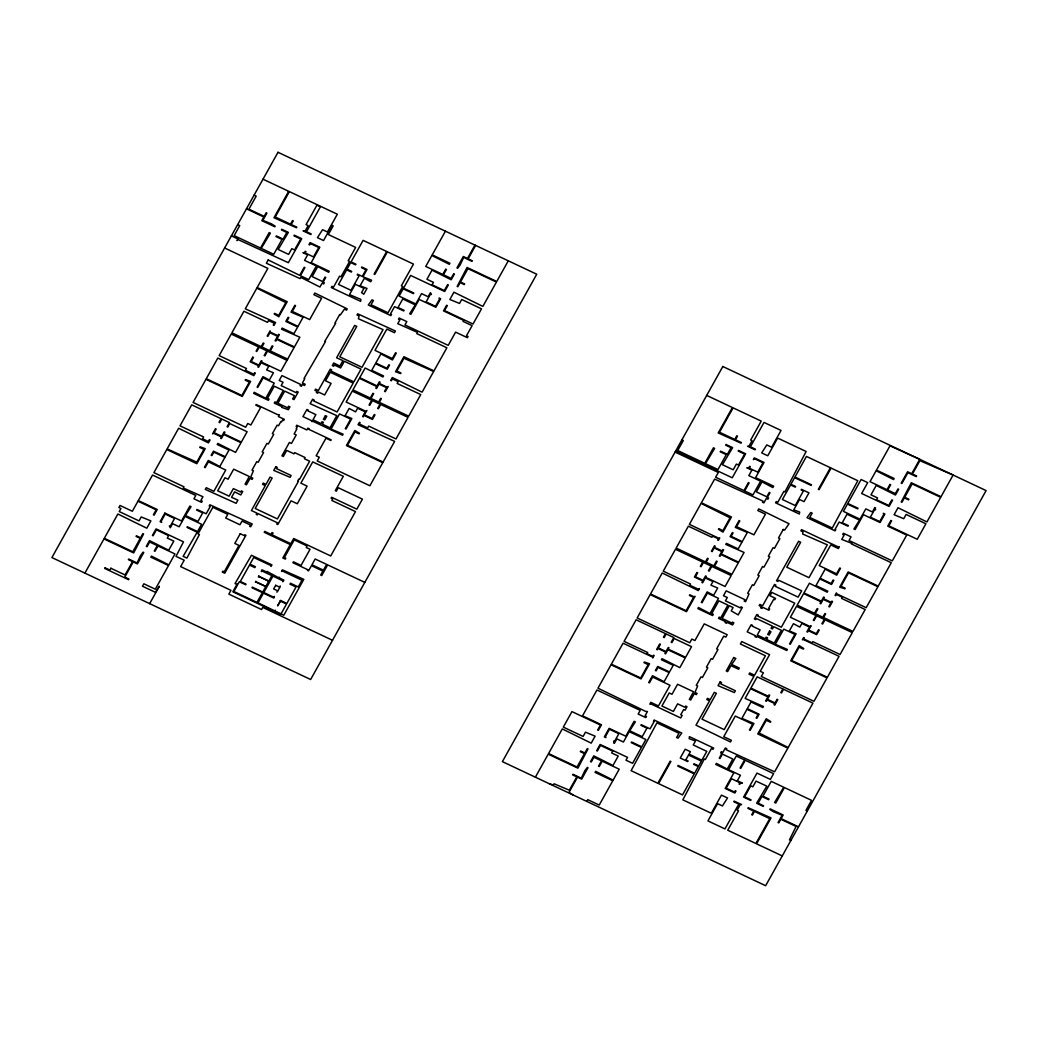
<?xml version="1.0" encoding="UTF-8"?>
<svg xmlns="http://www.w3.org/2000/svg" width="1038" height="1038" viewBox="0 0 1038 1038"><rect width="100%" height="100%" fill="white"/><g stroke="black" fill="none" stroke-linecap="round" stroke-linejoin="round"><path stroke-width="1.5" d="M84.895 573.106L103.969 538.917L133.668 552.917L143.581 533.973L142.881 533.649L140.597 537.749L136.419 535.79L136.082 536.399L140.26 538.359L132.799 551.736L104.319 538.307L117.878 513.992L146.799 528.199L150.873 520.907L141.233 516.937L139.027 520.894L119.24 511.565L120.94 508.503L118.89 507.53L120.045 505.467L132.345 511.254L137.963 501.198L156.193 509.788L153.39 514.809L154.091 515.133L157.231 509.515L138.301 500.588L152.547 475.054L195.78 495.437L193.911 498.785L201.554 502.379L202.241 501.172L200.853 500.511L202.955 496.735L183.259 488.003L183.947 486.783L153.896 472.627L166.781 449.532L196.831 463.688L205.226 448.65L200.1 446.807L199.763 447.417L203.928 449.389L196.805 462.144L167.118 448.922L178.653 428.253L208.443 442.876L210.052 439.982L209.365 439.658L208.34 441.487L202.579 438.763L203.591 436.946L180.015 425.827L191.706 404.859L221.055 418.69L219.018 422.336L219.719 422.661L221.756 419.015L229.398 422.622L227.101 426.722L227.802 427.046L229.748 423.556L247.122 431.73L241.348 442.071L223.987 433.884L224.922 432.21L224.221 431.886L221.769 436.297L214.126 432.69L216.163 429.044L215.463 428.72L212.582 433.884L213.789 433.3L221.418 436.894L220.666 438.27L221.353 438.594L223.65 434.494L241.011 442.681L235.587 452.399L217.785 443.434L217.189 444.498L228.996 450.064L225.259 456.746L213.452 451.18L211.168 455.293L211.856 455.617L213.815 452.114L224.922 457.356L219.835 466.477L208.288 460.457L204.473 467.295L205.161 467.619L208.379 461.845L225.752 470.032L213.88 491.298L206.238 487.704L205.303 489.391L236.132 503.326L237.91 500.134L231.565 497.332L234.627 491.869L240.79 494.97L242.723 491.506L241.335 490.844L240.673 492.025L233.381 488.587L229.139 496.19L217.682 490.792L224.974 477.727L228.101 479.193L233.693 469.163L249.315 476.533L245.059 484.162L246.447 484.811L250.028 478.401L252.117 479.387L252.792 478.168L250.703 477.182L253.402 470.785L252.026 470.136L256.775 461.625L258.151 462.273L263.574 452.542L262.199 451.893L266.948 443.382L268.323 444.03L273.747 434.312L272.371 433.663L277.12 425.152L278.495 425.801L280.87 421.545L281.57 421.869L282.583 420.053L283.634 420.546L284.308 419.326L278.405 416.536L279.417 414.72L277.691 414.668L256.152 404.522L255.815 405.131L260.681 407.428L250.885 424.983L247.758 423.517L245.682 427.228L193.068 402.42L205.952 379.324L242.243 396.438L250.638 381.387L245.526 379.558L245.189 380.155L249.354 382.127L241.893 395.491L206.29 378.714L217.824 358.058L253.869 375.613L255.309 373.031L254.608 372.707L253.765 374.225L245.422 370.294L246.447 368.477L219.174 355.619L231.215 334.041L258.488 346.9L256.114 351.142L256.801 351.48L259.176 347.224L266.818 350.818L264.184 355.528L264.885 355.865L267.519 351.155L286.968 360.316M149.667 603.636L159.372 586.223L155.337 592.296L142.491 586.236L143.854 583.81L155.311 589.208L168.532 565.502L150.821 557.159L151.418 556.096L168.87 564.893L174.981 553.955L157.958 545.936L154.986 551.256L154.299 550.931L157.27 545.612L149.628 542.005L146.994 546.715L146.306 546.39L149.524 540.616L168.714 550.244L173.8 541.122L167.274 538.047L168.636 535.608L156.401 529.847L153.105 535.777L152.404 535.452L156.05 528.913L183.492 541.849L176.006 556.368L184.206 560.209L180.638 566.605L230.968 590.337L228.853 594.125L261.524 609.527L262.718 607.399L332.51 640.29M237.157 584.031L232.836 591.777L280.766 614.366L286.527 604.038L280.104 601.002L280.442 600.392L286.864 603.428L296.025 587.015L289.952 584.147L290.458 583.239L298.269 586.924L302.006 580.242L282.894 571.237L281.519 571.354L282.362 569.836L303.81 579.36L283.802 615.223L258.008 602.87L263.431 593.152L273.85 598.057L274.188 597.447L263.769 592.542L272.929 576.129L283.348 581.046L283.854 580.125L279.17 577.919L279.507 577.31L278.119 577.426L267 571.419L266.662 572.029L261.978 569.81L261.459 570.731L271.891 575.636L262.731 592.049L252.312 587.145L251.975 587.742L262.393 592.659L256.97 602.377L233.861 591.491L239.298 581.773L245.721 584.796L246.058 584.186L240.323 581.488L249.483 565.074L254.868 567.617L255.374 566.709L249.989 564.166L253.726 557.484L270.399 565.334L271.1 566.437L271.943 564.919L251.456 555.265L235.042 583.564L236.82 584.407M445.419 231.189L432.197 254.894L449.908 263.237L449.311 264.301L431.86 255.504L425.749 266.442L442.772 274.46L445.743 269.14L446.431 269.465L443.473 274.785L451.102 278.392L453.736 273.682L454.436 274.006L451.206 279.78L432.016 270.152L426.929 279.274L433.456 282.349L432.093 284.788L444.329 290.549L447.638 284.62L448.325 284.944L444.679 291.483L410.646 275.446L403.523 288.201L413.773 293.027L413.422 293.637L403.185 288.811L399.111 296.102L415.784 303.965L421.545 293.624L428.149 296.738L430.433 292.638L431.406 294.442L430.199 294.636L426.125 301.928L435.506 306.353L439.58 299.061L439.048 298.036L440.605 298.775L435.869 307.287L419.196 299.424L410.879 314.319L409.673 313.748L415.278 304.874L402.77 298.983L398.021 307.495L404.106 310.349L403.769 310.959L394.557 306.625L390.496 313.917L391.534 314.41L390.859 315.63L368.282 304.99L372.019 299.839L373.408 300.501L371.046 304.757L388.056 312.775L402.731 286.488L401.343 285.826L413.461 264.093L363.105 240.362L351.065 261.939L355.917 264.236L355.58 264.846L350.714 262.549L346.99 269.231L351.674 271.45L351.337 272.06L346.653 269.841L338.518 284.438L351.013 290.329L359.148 275.732L357.241 274.836L357.578 274.227L362.275 276.445L365.999 269.75L361.484 267.622L361.821 267.013L367.037 269.478L362.963 276.77L371.578 280.208L370.709 281.752L364.364 278.197L360.121 285.787L366.985 288.447L363.754 294.221L361.574 292.612L363.949 288.356L355.268 284.269L349.508 294.597L360.874 299.385L360.64 301.383L331.291 287.552L331.965 286.332L333.535 287.072L339.634 276.134L341.022 276.783L349.585 261.446L348.197 260.785L355.658 247.42L328.358 234.549L333.185 225.882L332.004 225.337L323.532 240.531L317.459 237.663L322.559 229.696L327.411 231.993L337.337 214.217L263.003 179.185M261.784 570.874L261.342 571.666M273.876 597.304L274.382 596.396M277.665 590.83L276.899 592.205M279.559 587.119L280.221 585.938M283.179 580.956L282.738 581.747M474.95 245.098L467.489 258.475L463.311 256.503L456.954 267.908L457.654 268.232L460.119 264.975L463.675 257.437L472.005 261.368L472.342 260.759L468.177 258.799L475.638 245.422M274.849 610.811L275.368 610.214L274.992 610.876M280.273 601.093L277.6 605.894L280.416 601.158M508.283 260.81L496.761 281.48L467.061 267.48L457.148 286.423L457.849 286.748L460.132 282.647L464.31 284.607L464.648 283.997L460.483 282.038L467.943 268.66L496.424 282.089L482.852 306.405L453.93 292.197L449.869 299.489L459.497 303.446L461.702 299.502L481.502 308.831L473.017 324.025L444.536 310.609L447.339 305.587L446.638 305.263L443.498 310.881L463.649 320.379L463.078 321.417L472.108 325.673L466.49 335.728L468.047 336.468L467.372 337.687L455.604 332.134L448.221 345.356L404.95 324.959L406.818 321.611L399.176 318.017L398.488 319.224L399.889 319.886L397.762 323.674L417.471 332.394L416.796 333.613L446.872 347.782L433.988 370.877L403.899 356.709L395.517 371.747L400.629 373.589L400.966 372.979L396.801 371.007L403.925 358.253L433.637 371.487L422.116 392.156L392.286 377.521L390.677 380.414L391.378 380.738L392.39 378.909L398.151 381.634L397.139 383.45L420.753 394.583L408.713 416.16L379.337 402.316L381.374 398.67L380.674 398.345L378.636 401.991L370.994 398.384L373.628 393.674L372.927 393.35L370.306 398.06L352.933 389.873L359.382 378.325L376.742 386.512L375.808 388.186L376.509 388.51L378.974 384.099L386.603 387.706L384.579 391.352L385.267 391.676L388.147 386.512L386.953 387.096L379.311 383.489L380.064 382.127L379.376 381.802L377.079 385.902L359.719 377.715L365.142 367.997L382.957 376.963L383.541 375.899L371.734 370.332L375.471 363.65L387.278 369.217L389.561 365.104L388.874 364.779L386.915 368.269L375.808 363.041L380.894 353.919L392.442 359.939L396.257 353.102L395.569 352.777L392.351 358.551L374.978 350.364L386.85 329.098L394.492 332.692L395.426 331.018L357.656 313.8L356.981 315.02L359.07 315.993L358.408 318.757L383.048 329.604L362.028 367.296L339.802 356.812L356.761 326.425L354.672 325.439L336.61 357.812L342.955 360.601L339.893 366.077L333.73 362.976L332.29 365.558L333.678 366.206L334.353 365L340.607 367.945L344.344 361.263L361.016 369.113L353.893 381.88L330.966 371.072L331.641 369.865L330.253 369.204L318.381 390.483L315.604 389.172L314.929 390.379L317.018 391.365L316.356 392.559L317.745 393.207L318.407 392.027L324.647 394.972L331.096 383.424L325.543 380.803L330.292 372.292L353.205 383.1L337.103 411.969L313.489 400.837L314.008 399.889L312.62 399.241L310.141 403.678L336.792 415.654L330.019 427.812L322.377 424.218L323.402 422.375L322.014 421.713L320.989 423.556L312.996 419.793L315.876 414.629L307.884 410.866L308.312 410.101L306.924 409.452L302.94 416.588L311.971 420.844L311.634 421.454L313.359 421.506L342.54 435.259L343.124 434.195L331.07 429.083L339.543 413.89L350.662 419.118L345.317 428.694L346.004 429.018L351.856 418.535L345.096 415.732L349.157 408.44L355.593 411.852L357.63 408.206L365.272 411.801L362.638 416.51L363.326 416.848L364.091 415.472L372.434 419.404L374.978 414.85L374.277 414.525L372.071 418.47L364.429 414.863L366.894 410.464L365.61 411.204L346.16 402.03L352.258 391.092L371.708 400.253L369.087 404.963L369.775 405.3L372.408 400.59L380.051 404.184L377.676 408.44L378.364 408.764L380.738 404.509L408.038 417.38L395.997 438.957L368.698 426.086L367.686 427.916L359.343 423.984L360.108 422.622L359.42 422.297L358.058 424.724L394.648 441.384L383.113 462.053L347.483 445.263L354.944 431.886L359.109 433.858L359.446 433.248L354.84 430.498L346.445 445.536L382.775 462.663L369.891 485.758L317.239 460.95L319.302 457.239L316.175 455.76L325.971 438.192L330.837 440.488L331.174 439.878L308.948 429.408L309.285 428.798L307.897 428.136L306.885 429.966L296.816 425.217L296.141 426.436L297.179 426.929L296.154 428.746L296.855 429.07L294.143 433.936L296.219 434.922L291.47 443.434L289.394 442.448L281.934 455.825L283.322 456.473L286.709 450.401L294.001 453.84L294.688 452.62L305.107 457.524L304.419 458.744L309.635 461.196L299.463 479.439L298.762 479.102L297.75 480.931L298.438 481.256L277.418 518.948L255.192 508.464L272.151 478.077L270.062 477.091L265.988 484.383L263.211 483.072L262.536 484.292L265.313 485.602L251.404 510.527L256.97 513.148L256.269 514.394L257.307 514.887L258.008 513.641L277.457 522.802L276.757 524.047L277.808 524.54L291.042 500.809L297.296 503.754L307.131 486.121L300.877 483.176L312.749 461.897L343.319 476.312L335.287 490.689L336.325 491.182L338.258 487.743L362.431 499.135L356.825 509.165L331.615 497.28L331.109 498.188L332.705 498.941L331.862 500.459L355.476 511.591L330.72 555.966L293.689 538.514L290.809 543.678L272.06 534.842L273.059 533.052L272.021 532.559L271.009 534.349L264.768 531.404L264.249 532.312L290.303 544.587L282.842 557.964L285.268 559.106L285.787 558.197L284.399 557.549L294.234 539.916L307.079 545.975L306.236 547.493L310.051 549.297L301.059 565.399L293.43 561.805L292.911 562.713L307.845 569.745L307.508 570.355L308.558 570.848L311.439 565.684L322.896 571.082L320.69 575.039L321.728 575.532L326.996 566.099L325.945 565.619L323.402 570.173L311.945 564.776L315.163 559.002L364.818 582.383M535.374 777.19L548.22 754.159L577.919 768.159L587.988 748.917L587.3 748.58L584.835 752.991L580.67 751.032L580.333 751.642L584.498 753.601L577.037 766.978L548.557 753.549L562.298 728.936L591.219 743.143L595.111 736.15L585.484 732.179L583.109 736.435L563.31 727.106L571.964 711.614L600.444 725.03L597.641 730.051L598.342 730.376L601.469 724.758L582.539 715.831L596.954 689.998L640.199 710.381L638.162 714.027L645.805 717.621L646.492 716.415L645.091 715.753L647.465 711.497L645.74 711.458L597.979 688.181L611.032 664.774L641.069 678.93L649.554 663.736L644.351 662.049L644.014 662.659L648.179 664.631L640.718 677.996L611.369 664.164L623.072 643.197L652.422 657.028L652.772 657.962L654.135 655.536L653.434 655.199L652.759 656.418L646.998 653.706L647.673 652.487L624.085 641.367L636.125 619.79L665.475 633.621L663.438 637.267L664.138 637.604L666.175 633.959L673.805 637.553L671.184 642.263L671.871 642.587L674.168 638.487L691.529 646.674L685.599 657.314L668.225 649.126L668.991 647.764L668.303 647.427L666.007 651.54L658.364 647.933L660.402 644.287L659.714 643.962L656.652 649.425L657.352 649.762L658.027 648.542L665.669 652.136L664.904 653.512L665.605 653.836L667.888 649.736L685.262 657.923L679.838 667.642L662.023 658.676L661.427 659.74L673.247 665.306L669.51 671.988L657.703 666.422L655.419 670.535L656.107 670.859L658.053 667.356L669.173 672.598L664.086 681.719L652.526 675.699L648.711 682.537L649.412 682.861L652.63 677.087L670.003 685.275L658.468 705.944L650.826 702.337L649.814 704.166L651.54 704.205L680.707 717.959L682.148 715.377L680.759 714.715L683.653 709.551L685.041 710.213L686.987 706.709L685.599 706.061L684.924 707.267L677.619 703.842L673.39 711.432L661.92 706.035L669.212 692.969L671.988 694.279L677.593 684.25L693.566 691.775L689.323 699.365L690.711 700.027L694.279 693.644L696.355 694.63L697.043 693.41L694.954 692.424L697.64 686.014L696.264 685.365L701.013 676.867L702.389 677.516L707.812 667.784L706.45 667.136L711.186 658.624L712.561 659.273L717.985 649.541L716.622 648.906L723.745 636.138L725.822 637.111L727.171 634.685L704.244 623.877L694.954 640.537L691.827 639.058L689.764 642.769L637.137 617.973L650.203 594.566L686.494 611.68L695.058 596.331L693.942 596.759L689.777 594.8L689.427 595.41L693.605 597.369L686.144 610.746L650.541 593.957L662.244 572.989L698.276 590.557L699.378 588.572L698.172 589.156L689.842 585.237L690.517 584.018L663.256 571.172L675.466 549.284L702.726 562.142L700.352 566.385L701.052 566.722L703.427 562.466L711.069 566.06L708.435 570.77L709.136 571.108L711.757 566.398L731.206 575.558L725.108 586.496L705.658 577.336L706.255 576.272L705.555 575.947L703.089 580.346L695.46 576.752L697.653 572.794L696.965 572.47L694.422 577.024L702.752 580.956L701.909 582.474L702.609 582.798L705.321 577.945L712.963 581.539L710.926 585.185L717.686 588.001L713.625 595.293L707.189 591.881L701.338 602.364L702.038 602.689L707.384 593.113L718.491 598.355L710.018 613.549L698.457 607.528L697.86 608.592L712.626 615.547L713.301 614.327L711.744 613.601L718.867 600.833L727.898 605.089L720.774 617.857L719.204 617.117L718.53 618.337L725.653 621.684L725.147 622.592L726.535 623.254L727.041 622.346L732.594 624.954L733.801 622.8L732.413 622.151L731.894 623.085L722.163 618.505L729.286 605.738L733.1 607.541L731.245 610.889L738.213 614.898L742.352 607.49L740.963 606.828L740.366 607.892L725.432 600.859L727.301 597.512L723.473 595.708L726.185 590.843L744.947 599.692L744.181 601.054L745.569 601.716L749.021 593.931L747.645 593.282L752.394 584.77L753.77 585.419L759.193 575.701L757.818 575.052L762.567 566.54L763.942 567.189L769.703 556.848L768.328 556.199L773.076 547.701L774.452 548.349L779.875 538.618L778.5 537.969L783.249 529.458M549.271 783.729L553.384 785L554.071 783.781L569.343 790.216L576.804 776.839L572.626 774.88L572.976 774.27L581.306 778.202L584.861 770.65L587.326 767.406L588.027 767.731L581.656 779.136L577.491 777.164L569.019 792.357L572.885 794.861M586.781 801.414L587.755 799.662L599.211 805.06L612.783 780.745L595.072 772.402L595.656 771.338L613.121 780.135L619.219 769.197L602.209 761.178L599.237 766.498L598.55 766.174L601.508 760.854L593.866 757.247L591.245 761.957L590.544 761.633L593.775 755.859L612.965 765.486L618.22 756.053L611.693 752.978L612.705 751.162L600.483 745.401L597.343 751.019L596.655 750.695L600.133 744.467L627.562 757.39L625.992 760.218L632.596 763.306L641.458 747.438L631.208 742.611L631.545 742.001L641.795 746.828L645.87 739.536L629.197 731.673L623.423 742.014L616.832 738.9L614.366 743.299L613.679 742.974L614.444 741.612L613.575 741.197L614.781 741.002L618.843 733.71L609.475 729.286L605.401 736.578L605.933 737.603L604.363 736.863L609.111 728.352L625.784 736.214L634.101 721.319L635.308 721.89L629.703 730.765L642.211 736.656L646.959 728.144L640.874 725.277L641.212 724.68L650.073 728.845L654.135 721.553L653.447 721.228L654.122 720.009L681.771 733.036L678.022 738.187L676.633 737.525L679.008 733.269L656.924 722.863L631.117 770.689L657.858 783.288L670.198 761.178L670.898 761.503L658.559 783.612L682.524 794.913L694.266 773.855L677.762 766.083L678.112 765.473L694.604 773.245L698.34 766.563L693.644 764.357L693.981 763.747L698.678 765.953L701.39 761.101L688.531 755.041L685.82 759.907L688.077 760.971L687.74 761.568L680.266 758.051L685.184 749.241L690.4 751.694L689.024 754.159L701.883 760.205L706.813 751.369L693.267 744.986L695.473 741.028L689.18 738.641L689.414 736.643L713.69 748.087L713.015 749.293L711.445 748.567L705.36 759.479L704.322 758.986L682.835 799.857L710.615 812.949L711.783 812.443L721.449 795.108L727.521 797.975L722.422 805.942L717.569 803.646L707.942 820.902L724.952 828.921L738.822 804.074L733.788 801.699L734.125 801.089L741.586 804.606L740.211 804.722L737.162 810.198L738.55 810.847L727.742 830.231L755.872 843.492L769.742 818.645L754.457 811.444L752.42 815.09L751.72 814.752L753.757 811.106L747.853 808.33L748.19 807.72L771.026 817.905L756.572 843.816L782.263 855.922M706.696 395.413L732.4 407.532L718.205 432.976L741.041 443.161L741.379 442.551L735.475 439.775L737.499 436.129L736.811 435.791L734.774 439.437L719.49 432.236L733.1 407.856L761.23 421.117L750.682 440.034L752.07 440.683L749.008 446.158L747.632 446.275L755.106 449.791L755.443 449.182L750.409 446.807L764.007 422.427L781.03 430.446L771.662 447.235L766.797 444.939L761.697 452.905L767.783 455.773L777.449 438.438L778.344 438.399L806.137 451.491L784.91 491.895L783.872 491.402L777.773 502.314L776.216 501.588L775.542 502.794L799.377 514.031L799.623 512.032L793.759 509.853L799.52 499.512L804.035 501.639L808.952 492.829L801.479 489.313L801.141 489.91L803.399 490.974L795.264 505.571L782.405 499.512L790.554 484.928L795.238 487.133L795.575 486.524L790.891 484.318L794.615 477.636L811.119 485.408L811.457 484.798L794.965 477.026L806.448 456.435L830.413 467.736L818.333 489.378L819.021 489.702L831.101 468.06L857.803 480.737L832.307 528.018L809.783 517.404L812.157 513.148L810.769 512.5L807.019 517.638L835.097 530.872L835.785 529.652L835.084 529.328L839.158 522.036L848.007 526.201L848.344 525.604L842.272 522.737L847.021 514.225L859.529 520.116L853.911 528.991L855.13 529.562L863.434 514.666L880.107 522.529L884.856 514.018L883.299 513.278L883.818 514.303L879.757 521.595L870.376 517.171L874.45 509.879L875.657 509.684L874.787 509.269L875.553 507.906L874.852 507.569L872.4 511.981L865.796 508.867L860.035 519.208L843.401 511.371L847.423 504.053L857.673 508.88L858.011 508.27L847.774 503.443L861.112 479.517L867.716 482.631L861.657 493.491L889.099 506.414L892.576 500.186L891.876 499.862L888.736 505.48L876.513 499.719L877.538 497.903L870.999 494.828L876.254 485.395L895.457 495.022L898.674 489.248L897.987 488.924L895.353 493.634L887.711 490.027L890.682 484.707L889.981 484.383L887.023 489.702L870 481.684L876.098 470.746L893.562 479.543L894.159 478.479L876.448 470.136L890.007 445.821L919.759 459.328L911.727 473.717L907.562 471.745L901.205 483.15L901.905 483.474L907.913 472.679L916.256 476.611L916.593 476.001L912.428 474.042L919.889 460.664L953.105 475.041L940.999 496.722L911.312 482.722L901.231 501.964L901.931 502.288L904.383 497.89L908.548 499.849L908.886 499.239L904.721 497.28L912.181 483.903L940.662 497.332L926.934 521.945L898.013 507.738L894.107 514.731L903.748 518.702L906.122 514.446L925.909 523.775L917.268 539.267L888.788 525.851L891.577 520.829L890.889 520.505L887.75 526.123L906.719 535.063L892.304 560.896L849.032 540.5L851.056 536.854L843.414 533.26L842.739 534.466L844.128 535.128L841.753 539.384L851.822 543.354L851.484 543.964L891.279 562.726L878.226 586.12L848.15 571.951L839.677 587.145L844.88 588.831L845.217 588.222L841.04 586.249L848.5 572.885L877.889 586.73L866.185 607.697L836.81 593.853L836.446 592.919L835.097 595.345L835.785 595.682L836.472 594.463L842.233 597.174L841.559 598.394L865.173 609.527L852.964 631.402L823.575 617.558L825.612 613.912L824.925 613.588L822.887 617.234L815.245 613.627L817.879 608.917L817.178 608.592L814.545 613.302L797.184 605.115L803.633 593.567L820.993 601.755L820.059 603.428L820.76 603.753L823.212 599.341L830.854 602.948L828.817 606.594L829.518 606.919L832.567 601.456L831.879 601.119L831.191 602.338L823.549 598.731L824.315 597.369L823.627 597.045L821.33 601.145L803.97 592.958L809.393 583.239L827.195 592.205L827.792 591.141L815.985 585.575L819.709 578.893L831.529 584.459L833.812 580.346L833.112 580.021L831.166 583.525L820.059 578.283L825.145 569.161L836.693 575.182L840.508 568.344L839.82 568.02L836.589 573.793L819.229 565.606L830.763 544.937L838.393 548.544L839.418 546.715L837.692 546.676L801.57 529.652L800.882 530.859L802.971 531.845L802.646 533.999L827.299 544.846L808.991 577.673L786.765 567.189L800.661 542.277L798.585 541.291L776.541 580.8L777.929 581.462L778.604 580.242L801.647 590.817L798.131 597.122L775.217 586.314L775.892 585.108L774.504 584.446L762.632 605.725L759.855 604.414L759.18 605.634L761.256 606.607L760.582 607.827L761.97 608.476L762.645 607.269L768.899 610.214L769.664 608.839L768.626 608.359L773.712 599.237L774.75 599.73L775.516 598.355L769.962 595.734L771.818 592.4L794.745 603.195L781.355 627.212L757.727 616.079L758.246 615.171L756.845 614.509L754.379 618.946L755.768 619.608L756.378 618.505L772.35 626.044L771.078 628.314L772.467 628.976L773.738 626.692L781.38 630.3L774.257 643.054L766.615 639.46L767.549 637.786L766.161 637.137L765.227 638.798L757.247 635.035L760.127 629.871L752.135 626.109L752.537 625.382L751.149 624.72L747.191 631.831L755.521 635.762L755.015 636.67L756.404 637.332L756.91 636.424L786.778 650.502L787.375 649.438L775.308 644.326L783.794 629.132L794.9 634.361L789.568 643.936L790.255 644.261L796.107 633.777L789.334 630.974L793.408 623.682L799.831 627.095L801.868 623.449L809.51 627.043L806.889 631.766L807.577 632.09L808.343 630.715L816.672 634.646L819.216 630.092L818.528 629.768L816.322 633.712L808.68 630.105L811.145 625.706L809.848 626.446L790.398 617.273L796.509 606.335L815.959 615.495L813.325 620.205L814.026 620.542L816.647 615.832L824.289 619.427L821.914 623.682L822.615 624.007L824.989 619.751L852.289 632.622L840.079 654.498L812.78 641.64L812.105 642.859L803.762 638.928L804.359 637.864L803.659 637.54L802.387 639.81L803.425 639.538L839.054 656.327L827.364 677.295L791.722 660.505L799.182 647.128L803.36 649.1L803.697 648.491L799.169 645.584L790.697 660.778L827.027 677.905L813.961 701.312L761.308 676.491L763.384 672.78L760.257 671.314L769.547 654.654L741.755 641.562L740.405 643.988L765.408 655.782L754.561 675.232L749.696 672.935L749.021 674.155L753.886 676.439L724.213 729.623L701.973 719.152L716.389 693.319L714.313 692.333L710.239 699.625L707.462 698.327L706.787 699.534L709.564 700.845L695.992 725.16L730.48 741.988L731.401 740.315L723.758 736.708L735.293 716.051L752.667 724.226L749.436 729.999L750.137 730.337L753.951 723.499L741.885 718.387L746.971 709.265L758.09 714.507L756.131 717.998L756.832 718.322L759.115 714.222L747.308 708.656L751.045 701.973L762.852 707.54L763.449 706.476L745.128 698.418L750.552 688.7L767.925 696.874L765.629 700.987L766.329 701.312L767.095 699.936L774.724 703.543L774.05 704.763L774.75 705.087L777.799 699.612L777.099 699.288L775.075 702.934L767.432 699.34L769.716 695.226L769.028 694.902L768.263 696.264L750.889 688.09L757.169 676.841L782.873 688.96L780.836 692.606L781.523 692.93L783.56 689.284L812.949 703.128L788.192 747.503L759.141 733.049L766.265 720.281L770.443 722.24L770.78 721.644L766.252 718.737L757.779 733.931L787.855 748.113L774.62 771.818L726.146 749.734L726.743 748.67L725.354 748.009L722.889 752.42L721.332 751.681L720.644 752.9L721.864 753.471L719.243 758.181L719.944 758.519L722.396 754.107L732.815 759.025L727.223 769.041L716.363 763.358L715.766 764.422L733.827 772.934L725.173 788.426L734.904 793.006L736.007 791.034L735.306 790.709L734.554 792.072L726.211 788.153L731.466 778.721L739.809 782.652L739.043 784.027L739.731 784.352L740.496 782.976L742.404 783.106L737.369 780.732L740.418 775.269L728.611 769.703L736.24 756.027L744.57 759.959L740.081 768.003L740.782 768.341L745.271 760.283L773.608 773.634L770.391 779.408L756.987 773.089L743.584 797.106L750.708 800.454L751.045 799.857L744.622 796.821L750.759 785.818L752.835 786.804L756.027 781.095L766.797 786.168L756.611 803.243L763.215 806.357L763.553 805.748L758.168 803.204L761.892 796.522L768.665 799.714L769.002 799.104L762.93 796.237L771.234 781.355L783.742 787.245L774.569 802.491L775.788 803.062L784.43 787.57L811.521 800.337L805.929 810.367L807.317 811.015M254.102 195.144L256.191 196.117L248.899 209.183L264.184 216.384L266.221 212.738L266.909 213.062L262.835 220.367L271.437 223.832L275.174 226.18L274.836 226.777L261.81 220.64L263.847 216.994L246.473 208.82M237.663 224.623L239.739 225.596L234.147 235.626L260.538 248.069L269.192 232.564L270.399 233.148L261.239 248.393L273.747 254.284L282.051 239.402L275.965 236.534L276.316 235.924L283.089 239.116L286.812 232.434L281.428 229.891L281.778 229.281L288.369 232.395L278.184 249.47L288.603 254.388L291.795 248.666L294.571 249.976L300.709 238.974L293.936 235.782L294.273 235.172L301.747 238.701L288.343 262.705L238.156 239.596L236.975 240.608L237.91 238.935L231.383 235.86M681.901 439.865L683.289 440.514L677.697 450.544L704.789 463.311L713.43 447.806L714.65 448.39L705.49 463.636L717.985 469.526L726.302 454.644L720.216 451.777L720.554 451.167L727.327 454.359L731.063 447.676L725.679 445.133L726.016 444.524L732.62 447.638L722.435 464.713L733.204 469.786L736.383 464.077L738.472 465.063L744.609 454.06L738.174 451.024L738.524 450.427L745.634 453.775L732.244 477.791L675.634 451.102M675.089 452.075L718.335 472.446L715.649 477.259L743.961 490.598L748.424 482.579L749.125 482.904L744.622 490.961L752.965 494.892L760.595 481.217L748.813 475.612L751.862 470.136L746.828 467.775L748.735 467.891L749.605 466.334L750.292 466.659L749.423 468.229L757.766 472.147L763.021 462.727L754.678 458.809L753.329 459.652L754.328 457.875L764.046 462.455L755.573 477.649L773.647 486.16L772.856 487.575L761.996 481.866L756.391 491.895L766.823 496.813L769.288 492.414L769.975 492.739L767.367 497.41L768.574 497.981L767.899 499.2L766.329 498.461L763.877 502.872L762.476 502.21L763.073 501.146L714.637 479.076L701.403 502.781L731.453 516.95L722.967 532.144L718.452 529.237L718.789 528.64L722.954 530.6L730.077 517.832L701.065 503.391L689.375 524.372L718.711 538.203L719.749 537.918L718.4 540.344L717.699 540.019L718.374 538.8L712.613 536.088L711.938 537.308L688.35 526.188L676.14 548.077L705.49 561.908L707.527 558.249L708.214 558.587L706.19 562.233L713.833 565.827L716.454 561.117L717.154 561.454L714.52 566.164L731.894 574.338L738.329 562.791L720.969 554.616L720.035 556.277L719.334 555.953L721.799 551.541L714.157 547.947L712.12 551.593L711.432 551.269L714.481 545.793L715.169 546.118L714.494 547.337L722.137 550.944L722.902 549.569L723.59 549.893L721.306 554.007L738.667 562.181L744.09 552.463L725.783 544.405L726.379 543.341L738.187 548.907L741.91 542.225L730.103 536.659L732.4 532.559L733.088 532.883L731.141 536.374L742.248 541.615L747.334 532.494L735.28 527.382L739.095 520.544L739.783 520.881L736.565 526.655L753.925 534.83L765.46 514.173L757.818 510.566L758.752 508.892L789.062 523.762L784.624 530.107L783.249 529.458M224.61 247.991L267.856 268.375L257.165 287.539L287.202 301.708L278.807 316.746L274.201 313.995L274.538 313.398L278.703 315.357L285.826 302.59L256.827 288.149L245.292 308.818L275.589 322.52L273.98 325.413L273.279 325.076L274.304 323.259L268.531 320.547L267.519 322.364L243.93 311.244L231.889 332.822L261.239 346.666L263.276 343.007L263.976 343.344L261.939 346.99L269.582 350.584L272.203 345.875L272.903 346.199L270.269 350.922L287.643 359.096M798.507 826.819L781.134 818.645L783.171 814.999L770.144 808.861L769.807 809.458L773.557 811.794L782.146 815.271L778.072 822.563L778.772 822.9L780.797 819.254L796.081 826.456L789.49 839.846L790.878 840.495M258.825 575.856L258.358 577.011M268.842 581.098L258.734 576.337L268.777 581.215M255.841 581.202L255.426 582.266M255.737 581.708L265.845 586.47M255.672 581.825L265.78 586.587M278.015 152.288L51.9 557.562L310.634 679.501L536.75 274.227L278.015 152.288M288.46 191.758L273.954 217.733L296.44 227.75L296.777 227.153L291.224 224.532L293.261 220.873L292.56 220.549L290.523 224.195L275.252 216.994L289.148 192.082L288.46 191.758M268.206 259.967L266.377 263.25L300.086 278.612L300.773 277.393L319.964 287.02L322.078 283.218L323.648 283.958L324.323 282.738L323.116 282.167L325.737 277.444L325.05 277.12L322.584 281.532L312.166 276.614L317.758 266.584L328.618 272.28L329.215 271.216L311.153 262.705L319.808 247.213L310.077 242.62L308.974 244.605L309.674 244.929L310.44 243.567L318.77 247.485L313.515 256.905L305.185 252.987L305.938 251.611L305.25 251.287L304.484 252.649L302.927 252.688L307.624 254.894L304.562 260.369L316.369 265.936L308.74 279.611L300.41 275.68L304.9 267.635L304.212 267.298L299.71 275.355L268.206 259.967M105.11 567.851L104.773 568.461L108.795 570.355L109.146 569.758L105.11 567.851M110.845 568.253L109.496 570.692L128.595 579.697L128.933 579.087L124.768 577.115L133.253 561.921L137.418 563.894L143.776 552.488L143.075 552.164L140.61 555.408L137.055 562.946L128.725 559.028L128.388 559.638L132.553 561.597L125.092 574.974L110.845 568.253M316.94 205.174L306.08 224.623L308.169 225.609L305.12 231.072L303.044 230.864L310.855 234.549L311.192 233.939L306.508 231.734L320.405 206.809L316.94 205.174M164.873 513.109L160.124 521.621L161.681 522.361L161.15 521.336L165.224 514.044L174.605 518.468L170.53 525.76L169.324 525.955L170.297 527.758L172.58 523.658L179.185 526.772L184.946 516.431L201.619 524.294L197.544 531.586L187.307 526.759L186.97 527.369L197.207 532.196L183.129 556.342L186.879 558.107L199.4 534.57L198.011 533.908L212.842 507.323L227.776 514.355L225.726 518.04L239.96 524.748L242.023 521.063L250.353 524.994L249.639 526.279L250.677 526.759L252.221 523.995L209.884 504.766L209.196 505.986L210.247 506.479L206.173 513.771L196.973 509.437L196.623 510.034L202.708 512.902L197.96 521.413L185.452 515.523L191.07 506.648L189.85 506.077L181.533 520.972L164.873 513.109M252.714 357.228L250.171 361.782L258.514 365.713L257.826 366.933L258.527 367.257L261.07 362.703L268.712 366.297L266.675 369.943L273.448 372.759L269.374 380.051L262.951 376.638L257.1 387.122L257.787 387.446L263.133 377.871L274.24 383.113L265.767 398.307L254.219 392.286L253.622 393.35L268.375 400.305L269.063 399.085L267.493 398.358L274.279 386.201L283.309 390.457L276.523 402.614L274.966 401.875L274.279 403.081L282.102 406.766L281.765 407.376L288.356 409.712L289.939 406.883L288.551 406.221L287.643 407.843L277.912 403.263L284.697 391.105L294.429 395.686L292.612 398.929L294.001 399.578L298.204 392.066L296.816 391.404L296.115 392.649L281.181 385.617L283.05 382.269L279.222 380.466L281.947 375.6L300.696 384.449L300.034 385.63L301.422 386.279L302.421 384.488L304.51 385.474L305.185 384.255L302.408 382.944L304.783 378.688L304.082 378.364L325.465 341.619L324.777 341.294L335.637 323.376L334.95 323.052L339.698 314.54L340.386 314.877L344.473 309.116L346.562 310.103L347.237 308.883L314.838 293.04L313.917 294.714L321.559 298.321L309.687 319.587L292.314 311.413L295.545 305.639L294.844 305.302L291.029 312.14L303.096 317.252L298.01 326.373L286.89 321.131L288.836 317.641L288.149 317.304L285.852 321.417L297.672 326.983L293.936 333.665L282.128 328.099L281.532 329.163L299.852 337.22L294.429 346.939L277.055 338.764L279.352 334.651L278.651 334.327L277.886 335.702L270.243 332.095L270.062 330.863L267.181 336.027L267.869 336.351L269.906 332.705L277.548 336.299L275.096 340.711L275.784 341.035L276.718 339.361L294.078 347.548L280.857 371.254L261.407 362.093L262.004 361.029L261.304 360.705L258.851 365.104L251.209 361.509L253.415 357.552L252.714 357.228M386.46 251.949L374.095 274.11L374.796 274.434L387.161 252.273L386.46 251.949M275.823 466.763L273.785 470.409L290.108 477.324L291.12 475.508L276.536 468.631L277.211 467.411L275.823 466.763M240.232 533.701L234.809 543.419L238.974 545.391L224.221 571.834L222.833 571.172L222.327 572.081L224.753 573.236L245.928 535.271L244.89 534.778L244.397 535.66L240.232 533.701M325.4 415.654L323.376 419.287L324.764 419.936L326.788 416.303L325.4 415.654M275.706 585.302L273.669 588.948L277.834 590.92L279.871 587.274L275.706 585.302M722.824 366.505L502.379 761.633L765.642 885.712L986.1 490.585L722.824 366.505M720.138 681.888L718.037 685.651L734.359 692.567L735.371 690.75L720.787 683.873L721.527 682.537L720.138 681.888M733.736 657.521L726.25 670.937L727.638 671.599L730.96 665.643L738.602 669.238L739.277 668.031L731.634 664.424L735.812 658.507L733.736 657.521M769.56 631.052L767.692 634.4L769.08 635.048L770.949 631.714L769.56 631.052"/></g></svg>
